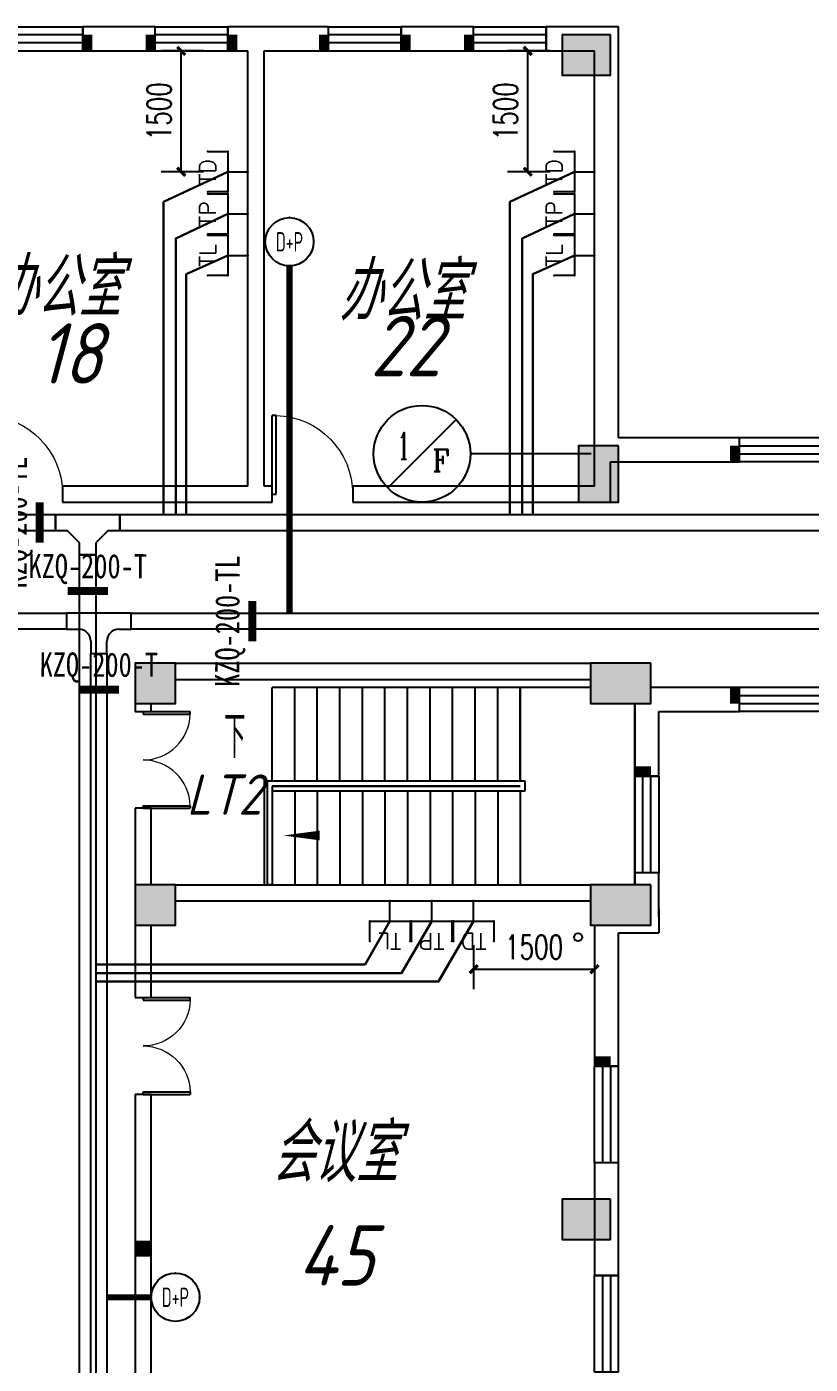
# Model space of a CAD drawing. Extents: x 1398449 to 2142961, y 256969 to 1032940.
# Drawn here: x 1535046 to 1544768, y 581658 to 598258 of the extents above; entities that cross this region are included whole.
import ezdxf
from ezdxf.enums import TextEntityAlignment as Align

# ---------------------------------------------------------------- set-up
doc = ezdxf.new("R2010")
doc.units = 0
doc.header["$LTSCALE"] = 1500
doc.header["$PDSIZE"] = 50
for name, color, linetype in [('1-建筑底图', 8, 'Continuous'), ('CABLETRAY_PDS', 6, 'Continuous'), ('EQUIP-通讯', 3, 'Continuous'), ('TEL_DIM', 3, 'Continuous'), ('WIRE-综合布线', 5, 'Continuous'), ('光纤点位', 3, 'Continuous'), ('内网桥架', 1, 'Continuous'), ('抗震支吊架', 2, 'Continuous'), ('构造柱', 6, 'Continuous'), ('水', 5, 'Continuous'), ('红机电话', 3, 'Continuous'), ('结构柱子', 253, 'Continuous'), ('蓝机电话', 3, 'Continuous')]:
    doc.layers.add(name, color=color, linetype=linetype)
doc.layers.add('内网线路', color=1, linetype='Continuous', lineweight=30)
doc.styles.add('_TCH_AXIS', font='COMPLEX', dxfattribs={"bigfont": 'GBCBIG'})
doc.styles.add('_TCH_DIM_T3', font='SIMPLEX', dxfattribs={"width": 0.705882, "bigfont": 'GBCBIG'})
doc.styles.add('_TEL_ATTDEF', font='GBENOR', dxfattribs={"width": 0.8, "height": 3, "bigfont": 'GBCBIG'})
doc.styles.add('_TEL_DIM', font='SIMPLEX', dxfattribs={"width": 0.8, "height": 3.5, "bigfont": 'HZTXT'})
doc.styles.add('A_DIM', font='simplex.shx', dxfattribs={"width": 0.7, "bigfont": 'gbcbig.shx'})
doc.styles.add('kzcad', font='', dxfattribs={"width": 0.8})
doc.styles.get("Standard").update_dxf_attribs({"font": 'gbeitc.shx', "bigfont": 'gbcbig.shx'})
doc.styles.get('kzcad').set_extended_font_data('SimSun')
doc.linetypes.add('JIEDI', pattern='A,1.25,-0.25,0.25,-0.25,0.625,["/",Standard,S=0.6,R=0,X=0,Y=-0.3],0.625,-0.25,0.25,-0.25', length=4)
doc.dimstyles.new('_TCH_ARCH&&100', dxfattribs={"dimtxt": 297.5, "dimasz": 100, "dimexe": 250, "dimexo": 300, "dimgap": 126.25, "dimtad": 1, "dimdec": 0, "dimzin": 0, "dimdsep": 46, "dimtxsty": '_TCH_DIM_T3', "dimblk": 'ARCHTICK', "dimcen": 0.09, "dimclrt": 7, "dimazin": 2, "dimtfac": 1, "dimtdec": 0, "dimtix": 1, "dimtmove": 2, "dimatfit": 3, "dimfxl": 1, "dimtolj": 1, "dimtzin": 0, "dimarcsym": 0})

# ---------------------------------------------------------------- blocks, each defined once
blk = doc.blocks.new('gfhtyhtyhrer')
at = {"layer": '构造柱', "color": 0}
for points in [[(-405239, 1373678), (-405239, 1373478), (-405359, 1373678), (-405359, 1373478)], [(-404459, 1373678), (-404459, 1373478), (-404579, 1373678), (-404579, 1373478)], [(-403439, 1373678), (-403439, 1373478), (-403559, 1373678), (-403559, 1373478)], [(-402309, 1373678), (-402309, 1373478), (-402429, 1373678), (-402429, 1373478)], [(-401289, 1373678), (-401289, 1373478), (-401409, 1373678), (-401409, 1373478)], [(-400509, 1373678), (-400509, 1373478), (-400629, 1373678), (-400629, 1373478)], [(-397329, 1368378), (-397329, 1368578), (-397209, 1368378), (-397209, 1368578)], [(-397329, 1365378), (-397329, 1365578), (-397209, 1365378), (-397209, 1365578)], [(-398309, 1364478), (-398509, 1364478), (-398309, 1364598), (-398509, 1364598)], [(-398809, 1360878), (-399009, 1360878), (-398809, 1360998), (-399009, 1360998)], [(-404509, 1358511), (-404709, 1358511), (-404509, 1358711), (-404709, 1358711)]]:
    blk.add_solid(points, dxfattribs=at)
blk = doc.blocks.new('A$C16D95650')
at = {"layer": '结构柱子'}
h = blk.add_hatch(color=6, dxfattribs=at)
h.dxf.hatch_style = 1
h.paths.add_polyline_path([(22700, 36500), (22700, 36000), (23300, 36000), (23300, 36500)])
h = blk.add_hatch(color=6, dxfattribs=at)
h.dxf.hatch_style = 1
h.paths.add_polyline_path([(22900, 30700), (23400, 30700), (23400, 31400), (22900, 31400)])
h = blk.add_hatch(color=6, dxfattribs=at)
h.dxf.hatch_style = 1
h.paths.add_polyline_path([(17900, 28700), (17400, 28700), (17400, 28200), (17900, 28200)])
h = blk.add_hatch(color=6, dxfattribs=at)
h.dxf.hatch_style = 1
h.paths.add_polyline_path([(23800, 28200), (23800, 28700), (23050, 28700), (23050, 28200)])
h = blk.add_hatch(color=6, dxfattribs=at)
h.dxf.hatch_style = 1
h.paths.add_polyline_path([(17900, 25950), (17400, 25950), (17400, 25450), (17900, 25450)])
h = blk.add_hatch(color=6, dxfattribs=at)
h.dxf.hatch_style = 1
h.paths.add_polyline_path([(23050, 25950), (23050, 25450), (23800, 25450), (23800, 25950)])
h = blk.add_hatch(color=6, dxfattribs=at)
h.dxf.hatch_style = 1
h.paths.add_polyline_path([(22700, 22050), (22700, 21550), (23300, 21550), (23300, 22050)])
at = {"layer": '结构柱子', "color": 6}
for points in [[(23300, 36500), (22700, 36500), (22700, 36000), (23300, 36000)], [(23400, 31400), (22900, 31400), (22900, 30700), (23400, 30700)], [(17900, 28700), (17400, 28700), (17400, 28200), (17900, 28200)], [(23800, 28700), (23050, 28700), (23050, 28200), (23800, 28200)], [(17900, 25950), (17400, 25950), (17400, 25450), (17900, 25450)], [(23800, 25950), (23050, 25950), (23050, 25450), (23800, 25450)], [(23300, 22050), (22700, 22050), (22700, 21550), (23300, 21550)]]:
    blk.add_lwpolyline(points, close=True, dxfattribs=at)
blk = doc.blocks.new('shui2')
at = {"layer": '水'}
blk.add_circle((472938, 449808), 50, dxfattribs=at)
blk = doc.blocks.new('$TCHSYS$WIN2D')
for p, q in [((-0.5, 0.5), (0.5, 0.5)), ((-0.5, 0.5), (-0.5, -0.5)), ((0.5, 0.5), (0.5, -0.5)), ((0.5, 0.1667), (-0.5, 0.1667)), ((0.5, -0.1667), (-0.5, -0.1667)), ((-0.5, -0.5), (0.5, -0.5))]:
    blk.add_line(p, q)
blk = doc.blocks.new('$DorLib2D$00000002')
for p, q in [((-0.5, 0), (-0.5, 0.4875)), ((-0.475, 0.4875), (-0.5, 0.4875)), ((-0.475, 0), (-0.475, 0.4875)), ((0.475, 0), (0.475, 0.4875)), ((0.475, 0.4875), (0.5, 0.4875)), ((0.5, 0), (0.5, 0.4875)), ((-0.5, 0), (-0.475, 0)), ((0.5, 0), (0.475, 0))]:
    blk.add_line(p, q)
at = {"lineweight": 13}
for centre, start, end in [((-0.4875, 0), 0, 88.53072), ((0.4875, 0), 91.46928, 180)]:
    blk.add_arc(centre, 0.4875, start, end, dxfattribs=at)
blk = doc.blocks.new('$DorLib2D$00000001')
for p, q in [((0.45, 0.975), (0.5, 0.975)), ((0.45, 0), (0.45, 0.975)), ((0.5, 0), (0.5, 0.975)), ((0.5, 0), (0.45, 0))]:
    blk.add_line(p, q)
at = {"lineweight": 13}
blk.add_arc((0.475, 0), 0.975, 91.4693, 180, dxfattribs=at)
blk = doc.blocks.new('1-三层建筑底图')
at = {"layer": '1-建筑底图'}
for points in [[(17300, 28200), (17800, 28200), (17800, 28700), (17300, 28700)], [(22950, 28200), (23700, 28200), (23700, 28700), (22950, 28700)], [(17300, 25450), (17800, 25450), (17800, 25950), (17300, 25950)], [(22950, 25450), (23700, 25450), (23700, 25950), (22950, 25950)]]:
    blk.add_hatch(color=256, dxfattribs=at).paths.add_polyline_path(points)
for p, q in [((17550, 36600), (16650, 36600)), ((16650, 36600), (16650, 36300)), ((17550, 36300), (17550, 36600)), ((18800, 36600), (18450, 36600)), ((18450, 36600), (18450, 36300)), ((19700, 36600), (18800, 36600)), ((19700, 36300), (19700, 36600)), ((21500, 36600), (20600, 36600)), ((20600, 36600), (20600, 36300)), ((21500, 36300), (21500, 36600)), ((23300, 36600), (22400, 36600)), ((22400, 36600), (22400, 36300)), ((23300, 31500), (23300, 36600)), ((16650, 36300), (17550, 36300)), ((18450, 36300), (18700, 36300)), ((18700, 30900), (18700, 36300)), ((18900, 30900), (18900, 36300)), ((18900, 36300), (19700, 36300)), ((20600, 36300), (21500, 36300)), ((22400, 36300), (23000, 36300)), ((23000, 31400), (23000, 36300)), ((20435.7, 30875.7), (21284.3, 31724.3)), ((23000, 30900), (23000, 31400)), ((24800, 31500), (23300, 31500)), ((24800, 31200), (24800, 31500)), ((22960, 31300), (21460, 31300)), ((23200, 30700), (23200, 31200)), ((23200, 31200), (24800, 31200)), ((18700, 30900), (16400, 30900)), ((16400, 30900), (16400, 30700)), ((19000, 30900), (18900, 30900)), ((19000, 30700), (19000, 30900)), ((23000, 30900), (20000, 30900)), ((20000, 30900), (20000, 30700)), ((16400, 30700), (18800, 30700)), ((18800, 30700), (19000, 30700)), ((20000, 30700), (23200, 30700)), ((17800, 28700), (17300, 28700)), ((17300, 28700), (17300, 28200)), ((17800, 28200), (17800, 28700)), ((17800, 28700), (22950, 28700)), ((23700, 28700), (22950, 28700)), ((22950, 28700), (22950, 28200)), ((23700, 28200), (23700, 28700)), ((17800, 28500), (22950, 28500)), ((22080, 28400), (19000, 28400)), ((19000, 27235), (19000, 28400)), ((19280, 27235), (19280, 28400)), ((19560, 27235), (19560, 28400)), ((19840, 27235), (19840, 28400)), ((20120, 27235), (20120, 28400)), ((20400, 27235), (20400, 28400)), ((20680, 27235), (20680, 28400)), ((20960, 27235), (20960, 28400)), ((21240, 27235), (21240, 28400)), ((21520, 27235), (21520, 28400)), ((21800, 27235), (21800, 28400)), ((22080, 27235), (22080, 28400)), ((22950, 28400), (22080, 28400)), ((22080, 28400), (22080, 27235)), ((24800, 28400), (23700, 28400)), ((24800, 28100), (24800, 28400)), ((17300, 28200), (17800, 28200)), ((17300, 28200), (17300, 28100)), ((17300, 28100), (17500, 28100)), ((17500, 28100), (17500, 28200)), ((22950, 28200), (23700, 28200)), ((23500, 25950), (23500, 28200)), ((23500, 28200), (23500, 27300)), ((23800, 27300), (23800, 28100)), ((23800, 28100), (24800, 28100)), ((22140, 27235), (18940, 27235)), ((18940, 27235), (18940, 25950)), ((22140, 27115), (22140, 27235)), ((23500, 27300), (23800, 27300)), ((19000, 27175), (22080, 27175)), ((19000, 27175), (19000, 27115)), ((22080, 27175), (19000, 27175)), ((19000, 27175), (22080, 27175)), ((22080, 27175), (19000, 27175)), ((19000, 27175), (19000, 25950)), ((19000, 27175), (19000, 27115)), ((19000, 27175), (19000, 27175)), ((19000, 27115), (19000, 25950)), ((19000, 27115), (22140, 27115)), ((19280, 27115), (19280, 25950)), ((19560, 27115), (19560, 25950)), ((19840, 27115), (19840, 25950)), ((20120, 27115), (20120, 25950)), ((20400, 27115), (20400, 25950)), ((20680, 27115), (20680, 25950)), ((20960, 27115), (20960, 25950)), ((21240, 27115), (21240, 25950)), ((21520, 27115), (21520, 25950)), ((21800, 27115), (21800, 25950)), ((22080, 27175), (22080, 27175)), ((22080, 27115), (22080, 25950)), ((22080, 27115), (22080, 25950)), ((17500, 26900), (17300, 26900)), ((17300, 26900), (17300, 25950)), ((17500, 25950), (17500, 26900)), ((23800, 26100), (23500, 26100)), ((23500, 26100), (23500, 25950)), ((23800, 25553.2), (23800, 26100)), ((17800, 25950), (17300, 25950)), ((17300, 25950), (17300, 25450)), ((17800, 25450), (17800, 25950)), ((17800, 25950), (22950, 25950)), ((19000, 25950), (18940, 25950)), ((19000, 25950), (22080, 25950)), ((22080, 25950), (22950, 25950)), ((23700, 25950), (22950, 25950)), ((22950, 25950), (22950, 25450)), ((23700, 25450), (23700, 25950)), ((17800, 25750), (22950, 25750)), ((23800, 25653.2), (23800, 25653.2)), ((23800, 25653.2), (23800, 25353.2)), ((17300, 25450), (17800, 25450)), ((17300, 25450), (17300, 24550)), ((17500, 24550), (17500, 25450)), ((22950, 25450), (23700, 25450)), ((23000, 25450), (23000, 23700)), ((23300, 25353.2), (23800, 25353.2)), ((23300, 23700), (23300, 25353.2)), ((17300, 24550), (17500, 24550)), ((23000, 23700), (23300, 23700)), ((17500, 23350), (17300, 23350)), ((17300, 23350), (17300, 18800)), ((17500, 18800), (17500, 23350)), ((23000, 22500), (23000, 21100)), ((23300, 22500), (23000, 22500)), ((23300, 21100), (23300, 22500)), ((23000, 21100), (23300, 21100))]:
    blk.add_line(p, q, dxfattribs=at)
blk.add_lwpolyline([(18860, 27787.5, 0, 0, 0), (22790, 27787.5, 0, 0, 0), (22790, 26562.5, 0, 0, 0), (19140, 26562.5, 0, 120, 0), (19590, 26562.5, 0, 0, 0)], format="xyseb", dxfattribs=at)
blk.add_lwpolyline([(19000, 27235), (18900, 27235), (18900, 25950)], dxfattribs=at)
blk.add_circle((20860, 31300), 600, dxfattribs=at)
at = {"layer": '1-建筑底图', "xscale": 900, "yscale": -300, "zscale": 900}
for p in [(16200, 36450), (18000, 36450)]:
    blk.add_blockref('$TCHSYS$WIN2D', p, dxfattribs=at)
at = {"layer": '1-建筑底图'}
for name, p, xscale, yscale, zscale, rotation in [('$TCHSYS$WIN2D', (20150, 36450), 900, -300, 900, 359.9999999879907), ('$TCHSYS$WIN2D', (21950, 36450), 900, -300, 900, 359.9999999879907), ('$DorLib2D$00000001', (15900, 30800), 1000, -1000, 1000, 179.9999999008007), ('$DorLib2D$00000001', (19500, 30800), 1000, -1000, 1000, 179.9999999008016), ('$TCHSYS$WIN2D', (27250, 31350), -4900.000000000058, -300, -4900.000000000058, 1.013860995158211e-08), ('$TCHSYS$WIN2D', (27250, 28250), 4900.000003879715, 300, 4900.000003879715, 180.0000000792793), ('$DorLib2D$00000002', (17400, 27500), -1200, -1200, 200.0000000006985, 89.99999999997819), ('$TCHSYS$WIN2D', (23650, 26700), -1200, -300, -1200, 90.00000001010207), ('$DorLib2D$00000002', (17400, 23950), 1200, -1200, 1200, 89.99999999997779), ('$TCHSYS$WIN2D', (23150, 23100), -1200, 300, -1200, 270.0000000096941), ('$TCHSYS$WIN2D', (23150, 20500), -1200, 300, -1200, 270.0000000096941)]:
    blk.add_blockref(name, p, dxfattribs=dict(at, xscale=xscale, yscale=yscale, zscale=zscale, rotation=rotation))
for name, p in [('gfhtyhtyhrer', (422009.4, -1337177.6)), ('A$C16D95650', (-100, 0)), ('shui2', (-450141.7, -424508.2))]:
    blk.add_blockref(name, p, dxfattribs=at)
for s, height, p in [('办公室', 723.4, (15547.6, 33006)), ('办公室', 723.4, (19827.6, 32956)), ('18', 750, (16087.2, 32169.9)), ('22', 750, (20219.1, 32261.4)), ('LT2', 500, (17937.8, 26820.3)), ('会议室', 723.4, (18987.6, 22264)), ('45', 750, (19316.3, 20976.1))]:
    blk.add_text(s, height=height, dxfattribs=at).set_placement(p)
at = {"layer": '1-建筑底图', "style": '_TCH_AXIS'}
for s, height, p, p2 in [('1', 327.9, (20561.2, 31234.4), (20701.7, 31234.4)), ('F', 273.4, (20992, 31081.2), (21200.3, 31081.2))]:
    blk.add_text(s, height=height, dxfattribs=at).set_placement(p, p2, align=Align.FIT)
at = {"layer": '1-建筑底图', "style": 'A_DIM', "width": 0.7}
blk.add_text('下', height=525, dxfattribs=at).set_placement((18404.4, 27525))
blk = doc.blocks.new('$equip_U$00000080(win7-PC-hzk)')
blk.add_circle((0, 0.5), 0.5)
for p in [(0, 0.999), (-0.5, 0.5), (0.5, 0.5)]:
    blk.add_point(p)
at = {"color": 7, "style": '_TEL_DIM', "width": 0.7}
blk.add_attdef('$TEXT$', text='', height=0.4, dxfattribs=at).set_placement((0, 0.5), align=Align.MIDDLE_CENTER)
at = {"color": 7, "style": '_TEL_DIM', "flags": 1}
for tag in ['A', 'REMARK']:
    blk.add_attdef(tag, text='', height=0.00002, dxfattribs=at).set_placement((0, 0), align=Align.MIDDLE_CENTER)
blk = doc.blocks.new('$equip$00001867')
for p, q in [((-0.5, 0.499), (-0.5, 0.999)), ((0.5, 0.999), (0.5, 0.499)), ((0.5, 0.499), (-0.5, 0.499)), ((0, 0.5), (0, 0))]:
    blk.add_line(p, q)
for p in [(-0.5, 0.999), (0.5, 0.999), (-0.5, 0.499), (0.5, 0.499), (0, 0)]:
    blk.add_point(p)
at = {"color": 7, "style": '_TEL_DIM'}
blk.add_attdef('$TEXT$', text='', height=0.4, dxfattribs=at).set_placement((0, 0.999), align=Align.MIDDLE_CENTER)
at = {"color": 7, "style": '_TEL_DIM', "flags": 1}
blk.add_attdef('A', text='', height=0.00002, dxfattribs=at).set_placement((0, 0), align=Align.MIDDLE_CENTER)
blk = doc.blocks.new('$equip$00002670')
for p, q in [((-0.5, 0.499), (-0.5, 0.999)), ((0.5, 0.999), (0.5, 0.499)), ((0.5, 0.499), (-0.5, 0.499)), ((0, 0.5), (0, 0))]:
    blk.add_line(p, q)
for p in [(-0.5, 0.999), (0.5, 0.999), (-0.5, 0.499), (0.5, 0.499), (0, 0)]:
    blk.add_point(p)
at = {"color": 7, "style": '_TEL_DIM'}
blk.add_attdef('$TEXT$', text='', height=0.4, dxfattribs=at).set_placement((0, 0.999), align=Align.MIDDLE_CENTER)
at = {"color": 7, "style": '_TEL_DIM', "flags": 1}
blk.add_attdef('A', text='', height=0.000025, dxfattribs=at).set_placement((0, 0), align=Align.MIDDLE_CENTER)
blk = doc.blocks.new('_ArchTick')
at = {"color": 0, "linetype": 'ByBlock', "const_width": 0.4}
blk.add_lwpolyline([(-0.5, -0.5), (0.5, 0.5)], dxfattribs=at)
blk = doc.blocks.new('*D1124')
at = {"layer": 'Defpoints', "color": 0, "transparency": 16777216}
for p in [(1540591, 587158), (1542091, 587158), (1542091, 586561)]:
    blk.add_point(p, dxfattribs=at)
at = {"layer": 'TEL_DIM', "color": 0, "lineweight": -2, "transparency": 16777216}
for p, q in [((1540591, 586858), (1540591, 586311)), ((1542091, 586858), (1542091, 586311)), ((1540591, 586561), (1542091, 586561))]:
    blk.add_line(p, q, dxfattribs=at)
at = {"layer": 'TEL_DIM', "color": 0, "lineweight": -2, "transparency": 16777216, "xscale": 100, "yscale": 100, "zscale": 100, "rotation": 180}
blk.add_blockref('_ArchTick', (1540591, 586561), dxfattribs=at)
at = {"layer": 'TEL_DIM', "color": 0, "lineweight": -2, "transparency": 16777216, "xscale": 100, "yscale": 100, "zscale": 100}
blk.add_blockref('_ArchTick', (1542091, 586561), dxfattribs=at)
at = {"layer": 'TEL_DIM', "color": 7, "transparency": 16777216, "insert": (1541341, 586836), "char_height": 297.5, "attachment_point": 5, "style": '_TCH_DIM_T3'}
blk.add_mtext('\\A1;1500', dxfattribs=at)
blk = doc.blocks.new('*D1166')
at = {"layer": 'Defpoints', "color": 0, "transparency": 16777216}
for p in [(1536963, 597958), (1537541, 597958), (1537541, 596458)]:
    blk.add_point(p, dxfattribs=at)
at = {"layer": 'TEL_DIM', "color": 0, "lineweight": -2, "transparency": 16777216}
for p, q in [((1537241, 597958), (1536713, 597958)), ((1536963, 596458), (1536963, 597958)), ((1537241, 596458), (1536713, 596458))]:
    blk.add_line(p, q, dxfattribs=at)
at = {"layer": 'TEL_DIM', "color": 0, "lineweight": -2, "transparency": 16777216, "xscale": 100, "yscale": 100, "zscale": 100}
for p, rotation in [((1536963, 597958), 90), ((1536963, 596458), 270)]:
    blk.add_blockref('_ArchTick', p, dxfattribs=dict(at, rotation=rotation))
at = {"layer": 'TEL_DIM', "color": 7, "transparency": 16777216, "insert": (1536688, 597208), "char_height": 297.5, "attachment_point": 5, "rotation": 90, "style": '_TCH_DIM_T3'}
blk.add_mtext('\\A1;1500', dxfattribs=at)
blk = doc.blocks.new('*D1167')
at = {"layer": 'Defpoints', "color": 0, "transparency": 16777216}
for p in [(1541263, 597958), (1541841, 597958), (1541841, 596458)]:
    blk.add_point(p, dxfattribs=at)
at = {"layer": 'TEL_DIM', "color": 0, "lineweight": -2, "transparency": 16777216}
for p, q in [((1541541, 597958), (1541013, 597958)), ((1541263, 596458), (1541263, 597958)), ((1541541, 596458), (1541013, 596458))]:
    blk.add_line(p, q, dxfattribs=at)
at = {"layer": 'TEL_DIM', "color": 0, "lineweight": -2, "transparency": 16777216, "xscale": 100, "yscale": 100, "zscale": 100}
for p, rotation in [((1541263, 597958), 90), ((1541263, 596458), 270)]:
    blk.add_blockref('_ArchTick', p, dxfattribs=dict(at, rotation=rotation))
at = {"layer": 'TEL_DIM', "color": 7, "transparency": 16777216, "insert": (1540988, 597208), "char_height": 297.5, "attachment_point": 5, "rotation": 90, "style": '_TCH_DIM_T3'}
blk.add_mtext('\\A1;1500', dxfattribs=at)

msp = doc.modelspace()

# ---------------------------------------------------------------- linework, layer by layer
at = {"layer": 'CABLETRAY_PDS'}
for p, q in [((1525941, 590980.8), (1535541, 590980.8)), ((1535541, 590980.8), (1535541, 590780.8)), ((1536341, 590980.8), (1535541, 590980.8)), ((1535541, 590980.8), (1535541, 590780.8)), ((1536341, 590780.8), (1536341, 590980.8)), ((1536341, 590780.8), (1536341, 590980.8)), ((1536341, 590980.8), (1592141, 590980.8)), ((1535541, 590780.8), (1525941, 590780.8)), ((1535541, 590780.8), (1535691, 590780.8)), ((1535841, 590630.8), (1535841, 590480.8)), ((1536041, 590480.8), (1536041, 590630.8)), ((1536191, 590780.8), (1536341, 590780.8)), ((1592141, 590780.8), (1536341, 590780.8)), ((1535841, 590480.8), (1536041, 590480.8)), ((1535841, 568084.2), (1535841, 590480.8)), ((1535841, 590480.8), (1536041, 590480.8)), ((1536041, 590480.8), (1536041, 568084.2))]:
    msp.add_line(p, q, dxfattribs=at)
for centre, start, end in [((1535691, 590630.8), 0, 90), ((1536191, 590630.8), 90, 180)]:
    msp.add_arc(centre, 150, start, end, dxfattribs=at)
at = {"layer": 'WIRE-综合布线', "linetype": 'Continuous', "const_width": 75}
for points in [[(1538306.5, 590980.8), (1538306.5, 595289.1)], [(1536041, 582489.6), (1536591, 582489.6)]]:
    msp.add_lwpolyline(points, dxfattribs=at)
at = {"layer": '内网桥架'}
for p, q in [((1525716, 592203.1), (1535402.5, 592203.1)), ((1535402.5, 592203.1), (1535402.5, 592003.1)), ((1535402.5, 592203.1), (1536202.5, 592203.1)), ((1535402.5, 592003.1), (1535402.5, 592203.1)), ((1536202.5, 592003.1), (1536202.5, 592203.1)), ((1536202.5, 592203.1), (1591009.1, 592203.1)), ((1536202.5, 592203.1), (1536202.5, 592003.1)), ((1535402.5, 592003.1), (1525716, 592003.1)), ((1535552.5, 592003.1), (1535402.5, 592003.1)), ((1535702.5, 591853.1), (1535552.5, 592003.1)), ((1536052.5, 592003.1), (1535902.5, 591853.1)), ((1536202.5, 592003.1), (1536052.5, 592003.1)), ((1591009.1, 592003.1), (1536202.5, 592003.1)), ((1535702.5, 591703.1), (1535702.5, 591853.1)), ((1535902.5, 591853.1), (1535902.5, 591703.1)), ((1535702.5, 569085.1), (1535702.5, 591703.1)), ((1535702.5, 591703.1), (1535902.5, 591703.1)), ((1535902.5, 591703.1), (1535702.5, 591703.1)), ((1535902.5, 591703.1), (1535902.5, 569085.1))]:
    msp.add_line(p, q, dxfattribs=at)
at = {"layer": '内网线路'}
for points in [[(1537541.5, 596457.6), (1536741.4, 596083.5), (1536741.4, 592203.1)], [(1541841.5, 596457.6), (1541041.4, 596083.5), (1541041.4, 592203.1)], [(1537541.5, 595933.9), (1536894.4, 595630), (1536894.4, 592203.1)], [(1541841.5, 595933.9), (1541194.4, 595630), (1541194.4, 592203.1)], [(1537541.5, 595419.3), (1537025.5, 595187.1), (1537025.5, 592203.1)], [(1541841.5, 595419.3), (1541325.5, 595187.1), (1541325.5, 592203.1)], [(1539552.7, 587157.9), (1539244.5, 586619.7), (1535902.5, 586619.7)], [(1540071, 587157.9), (1539698.5, 586513.3), (1535902.5, 586513.3)], [(1540591, 587157.9), (1540157.1, 586407.6), (1535902.5, 586407.6)]]:
    msp.add_lwpolyline(points, dxfattribs=at)
at = {"layer": '抗震支吊架', "color": 5, "const_width": 100}
for points in [[(1535206.9, 591853.1), (1535206.9, 592353.1)], [(1535552.5, 591253.1), (1536052.5, 591253.1)]]:
    msp.add_lwpolyline(points, dxfattribs=at)
at = {"layer": '抗震支吊架', "color": 2, "const_width": 100}
for points in [[(1537845.5, 590630.8), (1537845.5, 591130.8)], [(1535691, 590030.8), (1536191, 590030.8)]]:
    msp.add_lwpolyline(points, dxfattribs=at)

# ---------------------------------------------------------------- block references
at = {"layer": '1-建筑底图', "linetype": 'JIEDI'}
msp.add_blockref('1-三层建筑底图', (1519091, 561657.6), dxfattribs=at)
at = {"layer": 'EQUIP-通讯', "linetype": 'JIEDI'}
ref = msp.add_blockref('$equip_U$00000080(win7-PC-hzk)', (1538606.2, 595588.8), dxfattribs=dict(at, xscale=600, yscale=600, zscale=600, rotation=90.00000000000017))
ref.add_attrib('$TEXT$', 'D+P', dxfattribs={"layer": '0', "color": 7, "height": 240, "style": '_TEL_ATTDEF', "width": 0.7}).set_placement((1538306.5, 595588.8), align=Align.MIDDLE_CENTER)
ref = msp.add_blockref('$equip_U$00000080(win7-PC-hzk)', (1536890.7, 582189.9), dxfattribs=dict(at, xscale=600, yscale=600, zscale=600))
ref.add_attrib('$TEXT$', 'D+P', dxfattribs={"layer": '0', "color": 7, "height": 240, "style": '_TEL_ATTDEF', "width": 0.7}).set_placement((1536890.7, 582489.6), align=Align.MIDDLE_CENTER)
at = {"layer": '光纤点位', "xscale": 500, "yscale": 500, "zscale": 500}
for p, rotation in [((1537791, 596457.6), 90), ((1542091, 596457.6), 90), ((1540591, 587407.6), 180)]:
    msp.add_blockref('$equip$00002670', p, dxfattribs=dict(at, rotation=rotation)).add_auto_attribs({'$TEXT$': 'TD'})
at = {"layer": '红机电话', "xscale": 500, "yscale": 500, "zscale": 500}
for p, rotation in [((1537791, 595933.9), 90), ((1542091, 595933.9), 90), ((1540071, 587407.6), 180)]:
    msp.add_blockref('$equip$00001867', p, dxfattribs=dict(at, rotation=rotation)).add_auto_attribs({'$TEXT$': 'TP'})
at = {"layer": '蓝机电话', "xscale": 500, "yscale": 500, "zscale": 500}
for p, rotation in [((1537791, 595419.3), 90), ((1542091, 595419.3), 90), ((1539552.7, 587407.6), 180)]:
    msp.add_blockref('$equip$00001867', p, dxfattribs=dict(at, rotation=rotation)).add_auto_attribs({'$TEXT$': 'TL'})

# ---------------------------------------------------------------- texts
at = {"layer": '抗震支吊架', "color": 5, "style": 'kzcad', "width": 0.8}
for s, rotation, p in [('KZQ-200-TL', 89.88539, (1535046.9, 592103.1)), ('KZQ-200-T', 359.88539, (1535802.5, 591413.1))]:
    msp.add_text(s, height=300, rotation=rotation, dxfattribs=at).set_placement(p, align=Align.CENTER)
at = {"layer": '抗震支吊架', "color": 2, "style": 'kzcad', "width": 0.8}
for s, rotation, p in [('KZQ-200-TL', 89.88539, (1537685.5, 590880.8)), ('KZQ-200-T', 359.88539, (1535941, 590190.8))]:
    msp.add_text(s, height=300, rotation=rotation, dxfattribs=at).set_placement(p, align=Align.CENTER)

# ---------------------------------------------------------------- dimensions: what is measured, and where the dimension line sits
at = {"layer": 'TEL_DIM'}
for p1, p2, distance, picture, middle in [((1537541.5, 596457.6), (1537541.5, 597957.6), 578.5, '*D1166', (1536688, 597207.6)), ((1541841.5, 596457.6), (1541841.5, 597957.6), 578.5, '*D1167', (1540988, 597207.6)), ((1540591, 587157.9), (1542091, 587157.9), -596.7, '*D1124', (1541341, 586836.1))]:
    dim = msp.add_aligned_dim(p1=p1, p2=p2, distance=distance, dimstyle='_TCH_ARCH&&100', dxfattribs=at)
    dim.commit()
    dim.dimension.update_dxf_attribs({"geometry": picture, "text_midpoint": middle})

doc.saveas('drawing.dxf')
